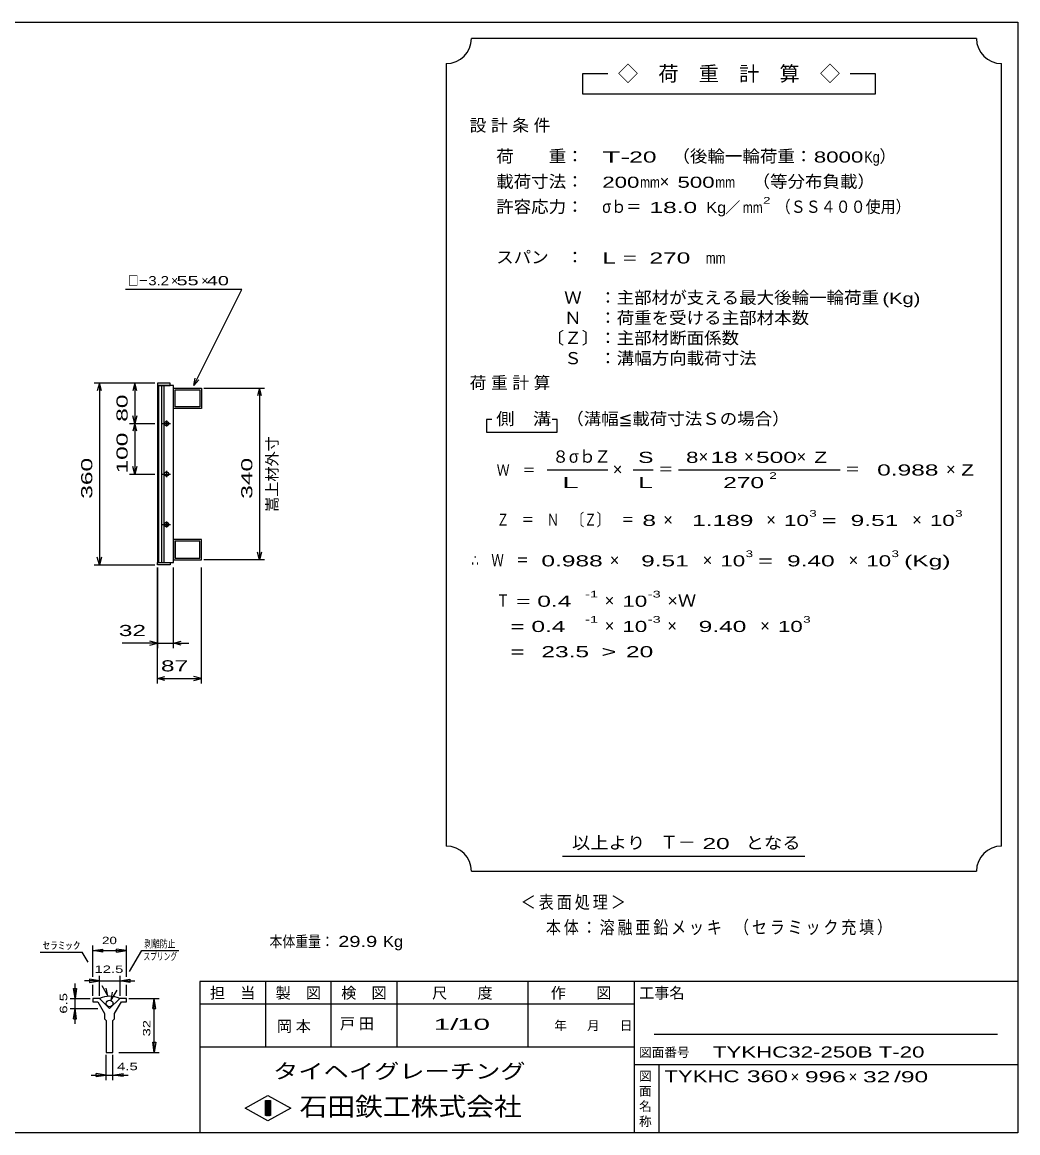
# Model space of a CAD drawing. Units: millimetres, scale not verified. Extents: x -1820 to 1724, y -1285 to 1059.
# Drawn here: x -248 to 1724, y -1141 to 1059 of the extents above; entities that cross this region are included whole.
import ezdxf
from ezdxf.enums import TextEntityAlignment as Align

# ---------------------------------------------------------------- set-up
doc = ezdxf.new("R2010")
doc.units = ezdxf.units.MM
doc.header["$LTSCALE"] = 10
for name, color, linetype, lineweight in [('0_2', 150, 'Continuous', 25), ('16', 3, 'Continuous', 25), ('22', 2, 'Continuous', 25), ('32', 4, 'Continuous', 25)]:
    doc.layers.add(name, color=color, linetype=linetype, lineweight=lineweight)
doc.styles.add('ベクトル', font='')
doc.styles.get('ベクトル').set_extended_font_data('ベクトル')

msp = doc.modelspace()

# ---------------------------------------------------------------- linework, layer by layer
at = {"layer": '0_2'}
for p, q in [((-1736, 1059), (1724, 1059)), ((1724, 1059), (1724, -1141)), ((1724, -841), (104, -841)), ((104, -841), (104, -1141)), ((234, -841), (234, -971)), ((364, -971), (364, -841)), ((494, -841), (494, -971)), ((754, -971), (754, -841)), ((964, -841), (964, -1141)), ((964, -886), (104, -886)), ((1684, -946), (1004, -946)), ((104, -971), (964, -971)), ((964, -1006), (1724, -1006)), ((1014, -1141), (1014, -1006)), ((194, -1092), (239, -1067)), ((234, -1077), (244, -1077)), ((234, -1107), (234, -1077)), ((234, -1077), (236, -1077)), ((236, -1077), (236, -1107)), ((238, -1107), (238, -1077)), ((238, -1077), (240, -1077)), ((239, -1067), (284, -1092)), ((240, -1077), (240, -1107)), ((242, -1107), (242, -1077)), ((242, -1077), (244, -1077)), ((244, -1077), (244, -1107)), ((244, -1077), (244, -1107)), ((239, -1117), (194, -1092)), ((284, -1092), (239, -1117)), ((244, -1107), (234, -1107)), ((236, -1107), (238, -1107)), ((240, -1107), (242, -1107)), ((1724, -1141), (-1736, -1141))]:
    msp.add_line(p, q, dxfattribs=at)
at = {"layer": '16'}
for p, q in [((45, 344), (20, 344)), ((20, 344), (20, 339.5)), ((20, 339.5), (45, 339.5)), ((20, 339.5), (20, -11.5)), ((52, 339.5), (20, 339.5)), ((22, 339.5), (22, -11.5)), ((29, -11.5), (29, 339.5)), ((33, 339.5), (33, -11.5)), ((45, 339.5), (45, 344)), ((52, -11.5), (52, 339.5)), ((52, 334), (107, 334)), ((52, 294), (52, 334)), ((55, 331), (104, 331)), ((55, 297), (55, 331)), ((104, 331), (104, 297)), ((107, 334), (107, 294)), ((107, 294), (52, 294)), ((104, 297), (55, 297)), ((30, 264), (46, 264)), ((40, 267), (36, 267)), ((38, 270), (38, 258)), ((36, 261), (40, 261)), ((30, 164), (46, 164)), ((40, 167), (36, 167)), ((36, 161), (40, 161)), ((38, 170), (38, 158)), ((40, 67), (36, 67)), ((38, 70), (38, 58)), ((30, 64), (46, 64)), ((36, 61), (40, 61)), ((107, 34), (52, 34)), ((52, 34), (52, -6)), ((104, 31), (55, 31)), ((55, 31), (55, -3)), ((104, -3), (104, 31)), ((107, -6), (107, 34)), ((20, -11.5), (45, -11.5)), ((20, -16), (20, -11.5)), ((20, -11.5), (52, -11.5)), ((45, -16), (20, -16)), ((45, -11.5), (45, -16)), ((52, -6), (107, -6)), ((55, -3), (104, -3))]:
    msp.add_line(p, q, dxfattribs=at)
for centre, radius, start, end in [((36, 264), 3, 90, 270), ((38, 264), 4, 46.6, 133.4), ((40, 264), 3, 270, 90), ((38, 264), 4, 226.6, 313.4), ((36, 164), 3, 90, 270), ((38, 164), 4, 46.6, 133.4), ((38, 164), 4, 226.6, 313.4), ((40, 164), 3, 270, 90), ((36, 64), 3, 90, 270), ((38, 64), 4, 46.6, 133.4), ((40, 64), 3, 270, 90), ((38, 64), 4, 226.6, 313.4)]:
    msp.add_arc(centre, radius, start, end, dxfattribs=at)
at = {"layer": '22', "color": 4}
for p, q in [((1642, 1027), (642, 1027)), ((592, 977), (592, -573)), ((1692, -573), (1692, 977)), ((912, 957), (862, 957)), ((862, 957), (862, 917)), ((1442, 957), (1392, 957)), ((1442, 917), (1442, 957)), ((862, 917), (1442, 917)), ((187, 529.5), (-43, 529.5)), ((92, 339.5), (187, 529.5)), ((92, 339.5), (95, 354.1)), ((15, 344), (-105, 344)), ((-95, 344), (-99, 329)), ((-91, 329), (-95, 344)), ((-95, 344), (-95, -16)), ((15, 344), (-35, 344)), ((-25, 344), (-29, 329)), ((-21, 329), (-25, 344)), ((-25, 344), (-25, 264)), ((92, 339.5), (102, 350.5)), ((112, 334), (232, 334)), ((222, 334), (218, 319)), ((226, 319), (222, 334)), ((222, 334), (222, -6)), ((-35, 264), (15, 264)), ((-25, 264), (-29, 279)), ((-25, 264), (-29, 249)), ((-21, 279), (-25, 264)), ((-21, 249), (-25, 264)), ((-25, 264), (-25, 164)), ((682, 272), (672, 272)), ((672, 272), (672, 247)), ((812, 272), (802, 272)), ((812, 247), (812, 272)), ((672, 247), (812, 247)), ((-25, 164), (-29, 179)), ((-21, 179), (-25, 164)), ((-35, 164), (15, 164)), ((792, 172), (912, 172)), ((962, 172), (1002, 172)), ((1052, 172), (1372, 172)), ((222, -6), (218, 9)), ((226, 9), (222, -6)), ((-105, -16), (15, -16)), ((-95, -16), (-99, -1)), ((-91, -1), (-95, -16)), ((20, -21), (20, -181)), ((20, -251), (20, -21)), ((52, -181), (52, -21)), ((107, -251), (107, -21)), ((232, -6), (112, -6)), ((20, -171), (-50, -171)), ((20, -171), (5, -167)), ((5, -175), (20, -171)), ((20, -171), (52, -171)), ((52, -171), (67, -167)), ((67, -175), (52, -171)), ((52, -171), (82, -171)), ((20, -241), (35, -237)), ((35, -245), (20, -241)), ((20, -241), (107, -241)), ((107, -241), (92, -237)), ((92, -245), (107, -241)), ((822, -593), (1302, -593)), ((642, -623), (1642, -623))]:
    msp.add_line(p, q, dxfattribs=at)
for centre, start, end in [((592, 1027), 270, 0), ((1692, 1027), 180, 270), ((592, -623), 0, 90), ((1692, -623), 90, 180)]:
    msp.add_arc(centre, 50, start, end, dxfattribs=at)
at = {"layer": '32'}
for p, q in [((-108, -832), (-108, -770)), ((-41.33, -832), (-41.33, -770)), ((-212.33, -783), (-129, -783)), ((-117.33, -803), (-129, -783)), ((-108, -780), (-88, -777)), ((-88, -783), (-108, -780)), ((-108, -780), (-41.33, -780)), ((-88, -783), (-88, -777)), ((-41.33, -780), (-61.33, -777)), ((-61.33, -783), (-61.33, -777)), ((-61.33, -783), (-41.33, -780)), ((-35.33, -821.67), (-11, -779.67)), ((-11, -779.67), (62.34, -779.67)), ((-94.67, -870), (-94.67, -830)), ((-54.67, -830), (-54.67, -870)), ((-143, -875), (-146, -855)), ((-146, -855), (-140, -855)), ((-143, -875), (-143, -845)), ((-140, -855), (-143, -875)), ((-94.67, -840), (-124.67, -840)), ((-94.67, -840), (-114.67, -837)), ((-114.67, -837), (-114.67, -843)), ((-114.67, -843), (-94.67, -840)), ((-108, -870), (-108, -848)), ((-94.67, -840), (-54.67, -840)), ((-78, -870), (-89.67, -850)), ((-78, -870), (-81.67, -854.33)), ((-54.67, -840), (-34.67, -837)), ((-34.67, -843), (-54.67, -840)), ((-54.67, -840), (-24.67, -840)), ((-41.33, -870), (-41.33, -848)), ((-34.67, -837), (-34.67, -843)), ((-153, -875), (-113, -875)), ((-143, -895), (-143, -875)), ((-108, -875), (-108, -881.67)), ((-94.67, -875), (-108, -875)), ((-74.67, -895), (-94.67, -875)), ((-54.67, -875), (-74.67, -895)), ((-71.33, -878.33), (-60, -858.33)), ((-71.33, -878.33), (-69, -862.33)), ((-41.33, -875), (-54.67, -875)), ((-41.33, -881.67), (-41.33, -875)), ((-36.33, -875), (23.67, -875)), ((10.67, -895), (13.67, -875)), ((16.67, -895), (13.67, -875)), ((13.67, -981.67), (13.67, -875)), ((-153, -895), (-98, -895)), ((-146, -915), (-143, -895)), ((-140, -915), (-143, -895)), ((-143, -925), (-143, -895)), ((-108, -881.67), (-98, -881.67)), ((-98, -881.67), (-84.67, -905)), ((-64.67, -905), (-51.33, -881.67)), ((-51.33, -881.67), (-41.33, -881.67)), ((10.67, -895), (16.67, -895)), ((-146, -915), (-140, -915)), ((-84.67, -905), (-84.67, -915)), ((-84.67, -915), (-81.33, -918.33)), ((-81.33, -918.33), (-81.33, -981.67)), ((-68, -918.33), (-64.67, -915)), ((-68, -981.67), (-68, -918.33)), ((-64.67, -915), (-64.67, -905)), ((13.67, -981.67), (10.67, -961.67)), ((10.67, -961.67), (16.67, -961.67)), ((16.67, -961.67), (13.67, -981.67)), ((-81.33, -981.67), (-68, -981.67)), ((-81.33, -1036.67), (-81.33, -986.67)), ((-68, -1036.67), (-68, -986.67)), ((-56.33, -981.67), (23.67, -981.67)), ((-111.33, -1026.67), (-81.33, -1026.67)), ((-81.33, -1026.67), (-101.33, -1023.67)), ((-101.33, -1029.67), (-101.33, -1023.67)), ((-101.33, -1029.67), (-81.33, -1026.67)), ((-81.33, -1026.67), (-68, -1026.67)), ((-68, -1026.67), (-48, -1023.67)), ((-48, -1029.67), (-68, -1026.67)), ((-68, -1026.67), (-38, -1026.67)), ((-48, -1029.67), (-48, -1023.67))]:
    msp.add_line(p, q, dxfattribs=at)
msp.add_circle((-74.67, -885), 6.67, dxfattribs=at)
msp.add_arc((-75, -920.68), 50, 66, 113, dxfattribs=at)

# ---------------------------------------------------------------- texts
at = {"layer": '0_2', "style": 'ベクトル'}
for s, height, p in [('担\u3000当', 21.99, (124, -864)), ('製\u3000図', 21.99, (254, -864)), ('検\u3000図', 21.99, (384, -864)), ('尺\u3000\u3000度', 21.99, (564, -864)), ('作\u3000\u3000図', 21.99, (799, -864)), ('工事名', 21.99, (974, -864)), ('年', 18.33, (806, -928.5)), ('月', 18.33, (871, -928.5)), ('日', 18.33, (936, -928.5)), ('図面番号', 18.33, (974, -981.5)), ('図', 18.33, (974, -1028.5)), ('面', 18.33, (974, -1058.5)), ('名', 18.33, (974, -1088.5)), ('称', 18.33, (974, -1118.5))]:
    msp.add_text(s, height=height, dxfattribs=at).set_placement(p, align=Align.MIDDLE_LEFT)
at = {"layer": '0_2', "color": 222, "style": 'ベクトル'}
for s, height, width, p in [('タイヘイグレーチング', 29.33, 1.25, (249, -1019)), ('石田鉄工株式会社', 36.66, 1.1, (301.5, -1089))]:
    msp.add_text(s, height=height, dxfattribs=dict(at, width=width)).set_placement(p, align=Align.MIDDLE_LEFT)
at = {"layer": '22', "style": 'ベクトル'}
for s, height, p in [('◇\u3000荷\u3000重\u3000計\u3000算\u3000◇', 29.33, (932, 957)), ('）', 24.19, (1450, 793.5)), ('×', 24.19, (1015, 743.5)), ('／', 21.99, (1144.5, 692)), ('×', 18.33, (47, 547)), ('×', 18.33, (107, 547)), ('８', 24.19, (802, 198.5)), ('σｂ', 24.19, (835, 198.5)), ('Ｚ', 24.19, (885, 198.5)), ('×', 24.19, (1092, 198.5)), ('×', 24.19, (1182, 198.5)), ('×', 24.19, (1286, 198.5)), ('×', 24.19, (922, 173.5)), ('×', 24.19, (1582, 173.5)), ('×', 24.19, (1022, 73.5)), ('×', 24.19, (1226, 73.5)), ('×', 24.19, (1515, 73.5)), ('×', 24.19, (916, -6.5)), ('×', 24.19, (1100, -6.5)), ('×', 24.19, (1389, -6.5)), ('×', 24.19, (906, -86.5)), ('×', 24.19, (906, -136.5)), ('×', 24.19, (1030, -136.5)), ('×', 24.19, (1214, -136.5)), ('Ｔ－', 25.66, (1016, -565.5)), ('×', 21.99, (1274, -1030)), ('×', 21.99, (1389, -1030))]:
    msp.add_text(s, height=height, dxfattribs=at).set_placement(p, align=Align.MIDDLE_LEFT)
for s, height, width, p in [('荷\u3000\u3000重：\u3000', 24.19, 1.05, (691, 793.5)), ('T-', 21.99, 2, (901, 792)), (' 20 ', 21.99, 1.65, (941, 792)), ('（後輪一輪荷重：', 24.19, 1.05, (1040, 793.5)), ('8000', 21.99, 1.5, (1320, 792)), ('Kg', 21.99, 0.85, (1420, 792)), ('載荷寸法：\u3000', 24.19, 1.05, (691, 743.5)), ('200', 21.99, 1.5, (901, 742)), ('mm', 21.99, 0.8, (976, 742)), ('500', 21.99, 1.5, (1050, 742)), ('mm', 21.99, 0.8, (1125, 742)), ('\u3000（等分布負載）', 24.19, 1.05, (1164, 743.5)), ('許容応力：\u3000', 24.19, 1.05, (691, 693.5)), ('σｂ＝', 24.19, 0.9, (901, 693.5)), ('2', 13.2, 1.5, (1219.5, 706)), ('（ＳＳ４００使用）', 24.19, 0.9, (1244.5, 693.5)), (' 18.0', 21.99, 1.65, (981, 692)), ('Kg', 21.99, 1.1, (1107, 692)), ('mm', 21.99, 0.8, (1179.5, 692)), ('スパン\u3000：\u3000', 24.19, 1.05, (691, 593.5)), ('L = ', 21.99, 1.65, (901, 592)), (' 270 ', 21.99, 1.65, (981, 592)), ('mm', 21.99, 0.8, (1106, 592)), ('□－', 18.33, 0.8, (-38, 547)), ('3.2', 18.33, 1.2, (2, 547)), (' 55 ', 18.33, 1.6, (47, 547)), (' 40 ', 18.33, 1.6, (107, 547)), ('\u3000Ｗ\u3000：主部材が支える最大後輪一輪荷重', 24.19, 1.05, (791, 513.5)), ('(Kg)', 21.99, 1.35, (1456, 512)), ('\u3000Ｎ\u3000：荷重を受ける主部材本数', 24.19, 1.05, (791, 473.5)), ('〔Ｚ〕：主部材断面係数', 24.19, 1.05, (791, 433.5)), ('\u3000Ｓ\u3000：溝幅方向載荷寸法', 24.19, 1.05, (791, 393.5)), ('側\u3000溝', 24.19, 1.1, (691, 273.5)), ('\u3000（溝幅≦載荷寸法Ｓの場合）', 24.19, 1.05, (795, 273.5)), ('S', 21.99, 1.55, (972, 197)), ('8', 21.99, 1.5, (1067, 197)), (' 18 ', 21.99, 1.65, (1102, 197)), (' 500 ', 21.99, 1.65, (1192, 197)), ('Z', 21.99, 1.4, (1321, 197)), ('Ｗ\u3000＝', 21.99, 0.85, (692, 172)), ('＝', 24.19, 0.9, (1012, 173.5)), ('＝', 24.19, 0.9, (1382, 173.5)), (' 0.988', 21.99, 1.65, (1432, 172)), ('Z', 21.99, 1.4, (1612, 172)), ('L', 21.99, 1.8, (972, 147)), (' 270 ', 21.99, 1.65, (1127, 147)), ('2', 13.2, 1.5, (1232, 161)), ('Ｚ\u3000＝\u3000Ｎ\u3000〔Ｚ〕\u3000＝', 24.19, 0.75, (692, 73.5)), ('3', 13.2, 1.5, (1311, 86)), ('3', 13.2, 1.5, (1600, 86)), (' 8 ', 21.99, 1.65, (967, 72)), ('  1.189', 21.99, 1.65, (1052, 72)), ('10', 21.99, 1.5, (1261, 72)), ('=', 21.99, 1.7, (1336, 72)), ('  9.51', 21.99, 1.65, (1366, 72)), ('10', 21.99, 1.5, (1550, 72)), ('∴\u3000Ｗ\u3000＝', 24.19, 0.75, (642, -6.5)), (' 0.988', 21.99, 1.65, (767, -8)), ('  9.51', 21.99, 1.65, (951, -8)), ('10', 21.99, 1.5, (1135, -8)), ('3', 13.2, 1.5, (1185, 6)), ('  9.40', 21.99, 1.65, (1240, -8)), ('10', 21.99, 1.5, (1424, -8)), ('3', 13.2, 1.5, (1474, 6)), ('(Kg)', 21.99, 1.65, (1499, -8)), ('=', 21.99, 1.7, (1210, -8)), ('Ｔ', 24.19, 0.75, (692, -86.5)), (' = 0.4', 21.99, 1.65, (717, -88)), ('-1', 13.2, 1.65, (867, -74)), ('10', 21.99, 1.5, (941, -88)), ('-3', 13.2, 1.65, (991, -74)), ('×Ｗ', 24.19, 1.1, (1030, -86.5)), ('  = 0.4', 21.99, 1.65, (692, -138)), ('-1', 13.2, 1.65, (867, -124)), ('10', 21.99, 1.5, (941, -138)), ('-3', 13.2, 1.65, (991, -124)), ('  9.40', 21.99, 1.65, (1065, -138)), ('10', 21.99, 1.5, (1249, -138)), ('3', 13.2, 1.5, (1299, -124)), (' 32 ', 21.99, 1.65, (-70, -146)), ('  =', 21.99, 1.65, (692, -188)), (' 23.5', 21.99, 1.65, (767, -188)), ('>', 21.99, 1.7, (899.5, -188)), (' 20 ', 21.99, 1.65, (934.5, -188)), (' 87 ', 21.99, 1.65, (13.5, -216)), ('以上より\u3000', 24.19, 1.1, (841, -566.5)), (' 20 ', 21.99, 1.65, (1086, -568)), ('となる', 24.19, 1.1, (1185, -566.5)), ('本体重量：', 21.99, 0.85, (242, -762)), (' 29.9', 21.99, 1.35, (367, -762)), ('Kg', 21.99, 1.1, (467, -762)), ('1/', 21.99, 2, (567, -926)), (' 10 ', 21.99, 2, (597, -926)), ('TYKHC32-250B T-20', 21.99, 1.5, (1120, -981)), ('TYKHC', 23.46, 1.4, (1024, -1029)), (' 360 ', 23.46, 1.55, (1174, -1029)), (' 996 ', 21.99, 1.65, (1289, -1030)), (' 32 ', 21.99, 1.65, (1404, -1030)), ('/', 21.99, 1.65, (1479, -1030)), (' 90 ', 21.99, 1.65, (1479, -1030))]:
    msp.add_text(s, height=height, dxfattribs=dict(at, width=width)).set_placement(p, align=Align.MIDDLE_LEFT)
at = {"layer": '22', "style": 'ベクトル', "width": 1.65}
for s, p in [(' 80 ', (-50, 254)), (' 100 ', (-50, 151.5)), (' 360 ', (-120, 101.5)), (' 340', (197, 101.5))]:
    msp.add_text(s, height=21.99, rotation=90, dxfattribs=at).set_placement(p, align=Align.MIDDLE_LEFT)
at = {"layer": '22', "style": 'ベクトル'}
msp.add_text('嵩上材外寸', height=21.99, rotation=90, dxfattribs=at).set_placement((247, 89), align=Align.MIDDLE_LEFT)
at = {"layer": '22', "attachment_point": 4, "style": 'ベクトル'}
for s, insert, char_height in [('\\T1.28;設計条件', (638.5, 853.5), 24.19), ('\\T1.28;荷重計算', (638.5, 343.5), 24.19), ('\\T1.5;\\W2;\\~L\\~', (797, 147), 21.99), ('\\T1.2;\\W0.85;＜表面処理＞', (739.5, -685.5), 25.66), ('\\T1.19;\\W0.85;本体：溶融亜鉛メッキ', (789.5, -735.5), 25.66), ('\\T1.19;\\W0.85;（セラミック充填）', (1162, -735.5), 25.66), ('\\T1.25;岡本\u3000', (256.5, -931), 21.99), ('\\T1.25;戸田\u3000', (381.5, -926), 21.99)]:
    msp.add_mtext(s, dxfattribs=dict(at, insert=insert, char_height=char_height))
at = {"layer": '32', "color": 2, "style": 'ベクトル'}
for s, width, p in [('ｾﾗﾐｯｸ', 1.5, (-207.33, -770)), ('20', 1.35, (-89.67, -760)), ('剥離防止', 0.75, (-6, -766.67)), ('スプリング', 0.65, (-7.66, -791.67)), ('12.5', 1.5, (-104.67, -817)), (' 4.5 ', 1.5, (-68, -1009.67))]:
    msp.add_text(s, height=14.66, dxfattribs=dict(at, width=width)).set_placement(p, align=Align.MIDDLE_LEFT)
at = {"layer": '32', "color": 2, "style": 'ベクトル', "width": 1.5}
for s, p in [('6.5', (-166, -905)), (' 32 ', (-1.33, -958.33))]:
    msp.add_text(s, height=14.66, rotation=90, dxfattribs=at).set_placement(p, align=Align.MIDDLE_LEFT)

doc.saveas('drawing.dxf')
